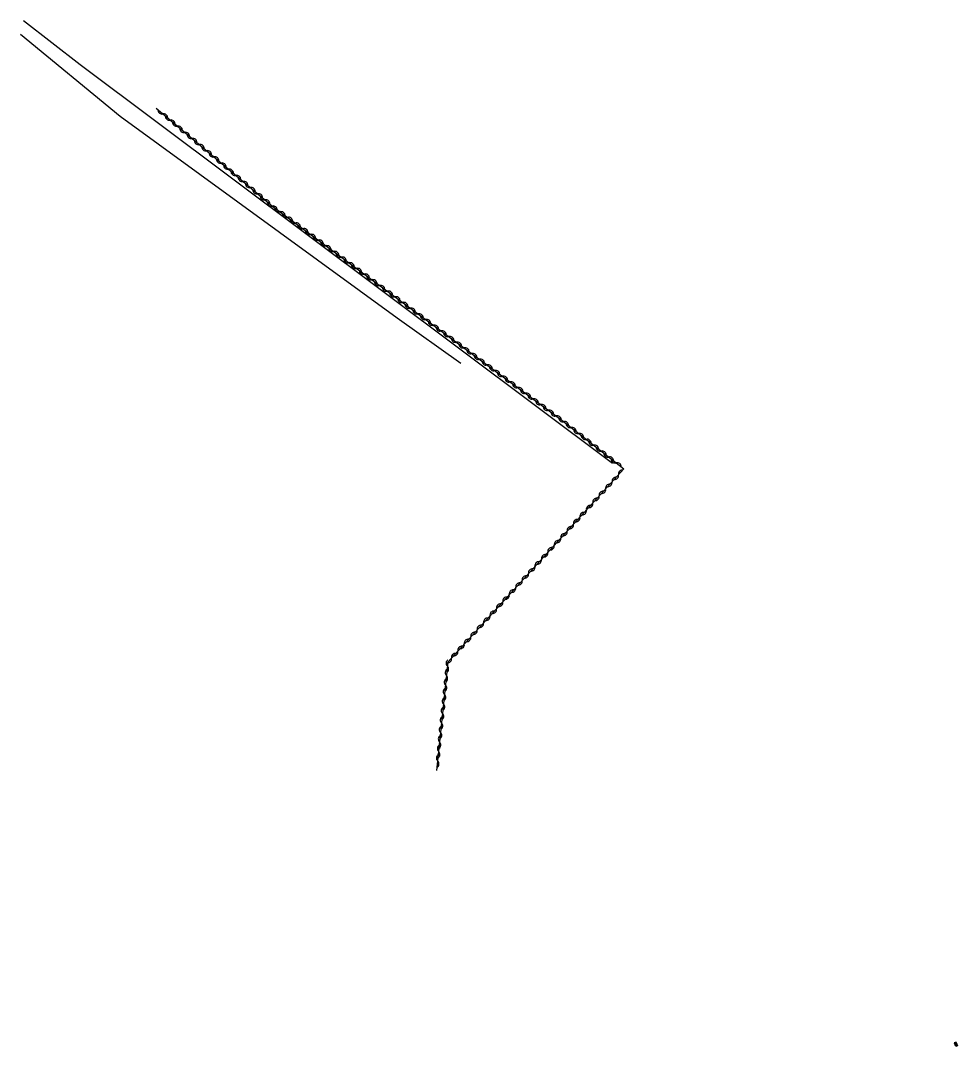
# Model space of a CAD drawing. Header units: millimetres. Extents: x 108019 to 109000, y 147057 to 148000.
# Drawn here: x 108506.1 to 108653.4, y 147355.6 to 147517 of the extents above; entities that cross this region are included whole.
import ezdxf

# ---------------------------------------------------------------- set-up
doc = ezdxf.new("R2010")
doc.units = ezdxf.units.MM
doc.layers.get('0').update_dxf_attribs({"linetype": 'CONTINUOUS'})
for name, color, linetype in [('W0310', 3, 'CONTINUOUS'), ('W0334', 7, 'CONTINUOUS'), ('W0400', 7, 'CONTINUOUS')]:
    doc.layers.add(name, color=color, linetype=linetype)

# ---------------------------------------------------------------- blocks, each defined once
blk = doc.blocks.new('T400')
for p, q in [((-0.15, 0.3), (0.15, 0.3)), ((-0.15, -0.25), (-0.15, 0.3)), ((-0.15, 0.15), (0.15, 0.15)), ((-0.15, 0), (0.15, 0)), ((0.15, 0.3), (0.15, -0.25)), ((-0.15, -0.15), (0.15, -0.15)), ((-0.15, -0.25), (-0.15, -0.3)), ((-0.15, -0.3), (0.15, -0.3)), ((0.15, -0.3), (0.15, -0.25))]:
    blk.add_line(p, q)
blk = doc.blocks.new('t310o')
at = {"color": 0, "linetype": 'Continuous'}
for centre, start, end in [((-0.5, 0.38), 216.8699, 323.1304), ((0.5, -0.37), 36.8699, 143.1303)]:
    blk.add_arc(centre, 0.625, start, end, dxfattribs=at)

msp = doc.modelspace()

# ---------------------------------------------------------------- linework, layer by layer
at = {"layer": 'W0310'}
for points in [[(108527.42, 147503.14), (108527.42, 147503.14), (108545.76, 147487.7), (108553.64, 147481.86), (108591.18, 147454.08), (108600.93, 147446.43)], [(108600.93, 147446.4), (108584.16, 147427.98), (108573.26, 147416.02), (108571.52, 147398.98)]]:
    msp.add_lwpolyline(points, dxfattribs=at)
at = {"layer": 'W0334', "flags": 128}
for points in [[(108506.58, 147516.95), (108515.5, 147510.03), (108599.16, 147447.32)], [(108506.1, 147514.83), (108521.76, 147501.9), (108565.33, 147470.17), (108575.3, 147463.05)]]:
    msp.add_lwpolyline(points, dxfattribs=at)

# ---------------------------------------------------------------- block references
at = {"layer": 'W0310'}
for p, rotation in [((108528.47, 147502.25), 319.9066958821868), ((108529.62, 147501.29), 319.9066958821868), ((108530.77, 147500.32), 319.9066958821868), ((108531.91, 147499.35), 319.9066958821868), ((108533.06, 147498.39), 319.9066958821868), ((108534.21, 147497.42), 319.9066958821868), ((108535.36, 147496.46), 319.9066958821868), ((108536.5, 147495.49), 319.9066958821868), ((108537.65, 147494.52), 319.9066958821868), ((108538.8, 147493.56), 319.9066958821868), ((108539.95, 147492.59), 319.9066958821868), ((108541.09, 147491.63), 319.9066958821868), ((108542.24, 147490.66), 319.9066958821868), ((108543.39, 147489.69), 319.9066958821868), ((108544.54, 147488.73), 319.9066958821868), ((108545.68, 147487.76), 319.9066958821868), ((108546.89, 147486.86), 323.4897361012179), ((108548.09, 147485.97), 323.4897361012179), ((108549.3, 147485.08), 323.4897361012179), ((108550.5, 147484.19), 323.4897361012179), ((108551.71, 147483.29), 323.4897361012179), ((108552.91, 147482.4), 323.4897361012179), ((108554.12, 147481.51), 323.493055189563), ((108555.33, 147480.62), 323.493055189563), ((108556.53, 147479.72), 323.493055189563), ((108557.74, 147478.83), 323.493055189563), ((108558.94, 147477.94), 323.493055189563), ((108560.15, 147477.05), 323.493055189563), ((108561.35, 147476.16), 323.493055189563), ((108562.56, 147475.26), 323.493055189563), ((108563.77, 147474.37), 323.493055189563), ((108564.97, 147473.48), 323.493055189563), ((108566.18, 147472.59), 323.493055189563), ((108567.38, 147471.69), 323.493055189563), ((108568.59, 147470.8), 323.493055189563), ((108569.79, 147469.91), 323.493055189563), ((108571, 147469.02), 323.493055189563), ((108572.21, 147468.12), 323.493055189563), ((108573.41, 147467.23), 323.493055189563), ((108574.62, 147466.34), 323.493055189563), ((108575.82, 147465.45), 323.493055189563), ((108577.03, 147464.55), 323.493055189563), ((108578.23, 147463.66), 323.493055189563), ((108579.44, 147462.77), 323.493055189563), ((108580.64, 147461.88), 323.493055189563), ((108581.85, 147460.98), 323.493055189563), ((108583.06, 147460.09), 323.493055189563), ((108584.26, 147459.2), 323.493055189563), ((108585.47, 147458.31), 323.493055189563), ((108586.67, 147457.42), 323.493055189563), ((108587.88, 147456.52), 323.493055189563), ((108589.08, 147455.63), 323.493055189563), ((108590.29, 147454.74), 323.493055189563), ((108591.49, 147453.84), 321.8663958268482), ((108592.67, 147452.91), 321.8663958268482), ((108593.85, 147451.98), 321.8663958268482), ((108595.03, 147451.06), 321.8663958268482), ((108596.21, 147450.13), 321.8663958268482), ((108597.39, 147449.21), 321.8663958268482), ((108598.57, 147448.28), 321.8663958268482), ((108599.75, 147447.35), 321.8663958268482), ((108600.11, 147445.5), 227.681591832509), ((108598.09, 147443.28), 227.681591832509), ((108599.1, 147444.39), 227.681591832509), ((108597.08, 147442.17), 227.681591832509), ((108596.07, 147441.06), 227.681591832509), ((108594.05, 147438.84), 227.681591832509), ((108595.06, 147439.95), 227.681591832509), ((108593.04, 147437.74), 227.681591832509), ((108591.02, 147435.52), 227.681591832509), ((108592.03, 147436.63), 227.681591832509), ((108590.01, 147434.41), 227.681591832509), ((108587.99, 147432.19), 227.681591832509), ((108589, 147433.3), 227.681591832509), ((108586.98, 147431.08), 227.681591832509), ((108584.96, 147428.86), 227.681591832509), ((108585.97, 147429.97), 227.681591832509), ((108583.95, 147427.75), 227.6824855844301), ((108581.93, 147425.53), 227.6824855844301), ((108582.94, 147426.64), 227.6824855844301), ((108580.92, 147424.43), 227.6824855844301), ((108579.91, 147423.32), 227.6824855844301), ((108577.89, 147421.1), 227.6824855844301), ((108578.9, 147422.21), 227.6824855844301), ((108576.88, 147419.99), 227.6824855844301), ((108574.86, 147417.77), 227.6824855844301), ((108575.87, 147418.88), 227.6824855844301), ((108573.85, 147416.66), 227.6824855844301), ((108573.2, 147415.39), 264.1685635813078), ((108573.05, 147413.9), 264.1685635813078), ((108572.74, 147410.92), 264.1685635813078), ((108572.9, 147412.41), 264.1685635813078), ((108572.59, 147409.42), 264.1685635813078), ((108572.44, 147407.93), 264.1685635813078), ((108572.29, 147406.44), 264.1685635813078), ((108572.13, 147404.95), 264.1685635813078), ((108571.98, 147403.45), 264.1685635813078), ((108571.83, 147401.96), 264.1685635813078), ((108571.68, 147400.47), 264.1685635813078)]:
    msp.add_blockref('t310o', p, dxfattribs=dict(at, rotation=rotation))
at = {"layer": 'W0400', "rotation": 201.1805072299035}
msp.add_blockref('T400', (108653.16, 147355.89), dxfattribs=at)

doc.saveas('drawing.dxf')
